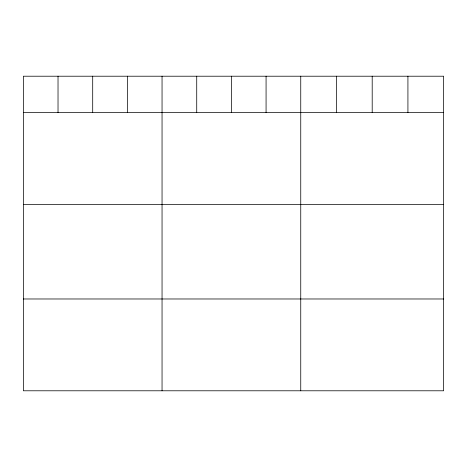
<?xml version="1.0" encoding="UTF-8"?>
<svg xmlns="http://www.w3.org/2000/svg" width="467" height="467" viewBox="0 0 467 467"><rect width="100%" height="100%" fill="white"/><g stroke="black" fill="none" stroke-linecap="round" stroke-linejoin="round"><path stroke-width="0.7" d="M443.65 112.594L443.65 390.786L23.35 390.786L23.35 76.214L443.65 76.214L443.65 112.594L23.35 112.594M23.35 204.394L443.65 204.394M23.35 298.979L443.65 298.979M407.924 76.214L407.924 112.594M372.199 76.214L372.199 112.594M336.474 76.214L336.474 112.594M300.748 76.214L300.748 390.786M266.073 76.214L266.073 112.594M231.398 76.214L231.398 112.594M196.724 76.214L196.724 112.594M162.049 76.214L162.049 390.786M127.374 76.214L127.374 112.594M92.7 76.214L92.7 112.594M58.025 76.214L58.025 112.594"/></g></svg>
